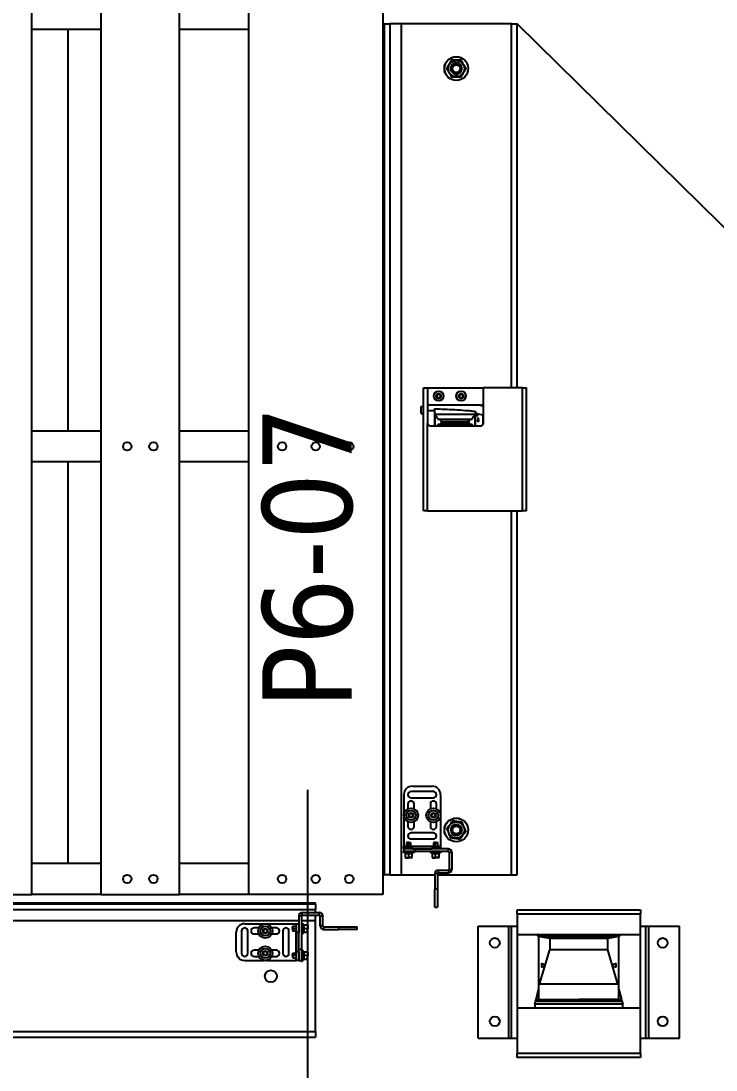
# Model space of a CAD drawing. Header units: inches. Extents: x 0 to 34.2, y 0 to 22.
# Drawn here: x 9.286 to 10.849, y 12.167 to 14.526 of the extents above; entities that cross this region are included whole.
import ezdxf
from ezdxf import colors
from ezdxf.entities.mleader import LeaderData, LeaderLine
from ezdxf.math import Vec2, Vec3

# ---------------------------------------------------------------- set-up
doc = ezdxf.new("R2010")
doc.units = ezdxf.units.IN
doc.header["$MEASUREMENT"] = 0
doc.layers.add('DCA_DIMENSIONS', color=7, linetype='Continuous')
doc.styles.add('DCA', font='tahoma.ttf')

msp = doc.modelspace()

# ---------------------------------------------------------------- linework, layer by layer
at = {"color": 7, "linetype": 'Continuous', "lineweight": 25}
for p, q in [((9.3107, 12.5617), (9.3107, 14.5764)), ((9.4663, 12.5617), (9.4663, 14.5764)), ((9.6426, 12.5617), (9.6426, 14.5764)), ((9.7977, 14.5764), (9.7977, 12.5617)), ((10.1, 14.5764), (10.1, 12.5617)), ((10.1031, 14.5198), (10.1, 14.5198)), ((10.1031, 14.5198), (10.1031, 12.6058)), ((10.1031, 14.5198), (10.1157, 14.5198)), ((10.1157, 14.5198), (10.1157, 12.6058)), ((10.1409, 14.5198), (10.1157, 14.5198)), ((10.1409, 14.5198), (10.1409, 12.6058)), ((10.3896, 14.5198), (10.1409, 14.5198)), ((10.3896, 14.5198), (10.4022, 14.5198)), ((10.3896, 13.7013), (10.3896, 14.5198)), ((10.4022, 13.7013), (10.4022, 14.5198)), ((9.4663, 14.5072), (9.3107, 14.5072)), ((9.3918, 13.6037), (9.3918, 14.5072)), ((9.7977, 14.5072), (9.6426, 14.5072)), ((10.2627, 14.4311), (10.2606, 14.4305)), ((10.2641, 14.4065), (10.2652, 14.4065)), ((10.2652, 14.4065), (10.2669, 14.4066)), ((10.1913, 13.4243), (10.1913, 13.7013)), ((10.1913, 13.7013), (10.2004, 13.7013)), ((10.2004, 13.7013), (10.2004, 13.622)), ((10.2004, 13.7013), (10.3264, 13.7013)), ((10.3264, 13.622), (10.3264, 13.7013)), ((10.4138, 13.7013), (10.3264, 13.7013)), ((10.4138, 13.4243), (10.4138, 13.7013)), ((10.4138, 13.7013), (10.423, 13.7013)), ((10.423, 13.4243), (10.423, 13.7013)), ((10.3187, 13.6613), (10.3187, 13.6619)), ((10.3187, 13.6619), (10.3217, 13.6619)), ((10.3217, 13.6619), (10.3217, 13.6608)), ((10.323, 13.6619), (10.3217, 13.6619)), ((10.323, 13.6606), (10.323, 13.6619)), ((10.1913, 13.6584), (10.1858, 13.6584)), ((10.1858, 13.6436), (10.1913, 13.6436)), ((10.2004, 13.6501), (10.2161, 13.6497)), ((10.2161, 13.6497), (10.2161, 13.6538)), ((10.2161, 13.6497), (10.2161, 13.6157)), ((10.2171, 13.6409), (10.2171, 13.6402)), ((10.3075, 13.6409), (10.2171, 13.6409)), ((10.2171, 13.6402), (10.2171, 13.6157)), ((10.3075, 13.6402), (10.3075, 13.6409)), ((10.3075, 13.6157), (10.3075, 13.6402)), ((10.3083, 13.6478), (10.3083, 13.6437)), ((10.3083, 13.6437), (10.3089, 13.6436)), ((10.3083, 13.6436), (10.3083, 13.6437)), ((10.3089, 13.6436), (10.3083, 13.6436)), ((10.3083, 13.6157), (10.3083, 13.6386)), ((10.3083, 13.6386), (10.3133, 13.6386)), ((10.3089, 13.6436), (10.3133, 13.6436)), ((10.3133, 13.6436), (10.3133, 13.6428)), ((10.3133, 13.6428), (10.3252, 13.64)), ((10.3133, 13.6386), (10.3133, 13.6428)), ((10.3252, 13.64), (10.3264, 13.6402)), ((10.3252, 13.64), (10.3252, 13.6183)), ((10.2004, 13.4243), (10.2004, 13.622)), ((10.2067, 13.6157), (10.3201, 13.6157)), ((10.2238, 13.6303), (10.2256, 13.6303)), ((10.2256, 13.6184), (10.2239, 13.6184)), ((10.2256, 13.6303), (10.299, 13.6303)), ((10.299, 13.6184), (10.2256, 13.6184)), ((10.2315, 13.6252), (10.2931, 13.6252)), ((10.2315, 13.6232), (10.2932, 13.6232)), ((10.299, 13.6303), (10.3008, 13.6303)), ((10.3007, 13.6184), (10.299, 13.6184)), ((10.3137, 13.6325), (10.3125, 13.627)), ((10.313, 13.6262), (10.3155, 13.6262)), ((10.3161, 13.627), (10.3149, 13.6325)), ((10.3161, 13.6268), (10.3161, 13.627)), ((9.4663, 13.6037), (9.3107, 13.6037)), ((9.7977, 13.6037), (9.6426, 13.6037)), ((9.4663, 13.5345), (9.3107, 13.5345)), ((9.3918, 12.631), (9.3918, 13.5345)), ((9.7977, 13.5345), (9.6426, 13.5345)), ((10.2004, 13.4243), (10.1913, 13.4243)), ((10.2004, 13.4243), (10.4138, 13.4243)), ((10.3896, 12.6058), (10.3896, 13.4243)), ((10.4022, 12.6058), (10.4022, 13.4243)), ((10.423, 13.4243), (10.4138, 13.4243)), ((10.2137, 12.7927), (10.1633, 12.7927)), ((10.1663, 12.805), (10.2107, 12.805)), ((10.1472, 12.7859), (10.1472, 12.6703)), ((10.1565, 12.7647), (10.1565, 12.7541)), ((10.1633, 12.7791), (10.2137, 12.7791)), ((10.1701, 12.7541), (10.1701, 12.7647)), ((10.2069, 12.7647), (10.2069, 12.7541)), ((10.2205, 12.7541), (10.2205, 12.7647)), ((10.2298, 12.7859), (10.2298, 12.6703)), ((10.1565, 12.7249), (10.1565, 12.7143)), ((10.1701, 12.7143), (10.1701, 12.7249)), ((10.2069, 12.7249), (10.2069, 12.7143)), ((10.2205, 12.7143), (10.2205, 12.7249)), ((10.2137, 12.7), (10.1633, 12.7)), ((10.254, 12.7008), (10.2549, 12.6994)), ((10.255, 12.6995), (10.2564, 12.6978)), ((10.2773, 12.7102), (10.2768, 12.7114)), ((10.1472, 12.6693), (10.1472, 12.6703)), ((10.1472, 12.6703), (10.1535, 12.6703)), ((10.1544, 12.6783), (10.1535, 12.6773)), ((10.1535, 12.6773), (10.1535, 12.6693)), ((10.1583, 12.6773), (10.1535, 12.6773)), ((10.1583, 12.6783), (10.1544, 12.6783)), ((10.1583, 12.6773), (10.1583, 12.6783)), ((10.1583, 12.6783), (10.1621, 12.6783)), ((10.1583, 12.6773), (10.1631, 12.6773)), ((10.1583, 12.6693), (10.1583, 12.6773)), ((10.1631, 12.6773), (10.1621, 12.6783)), ((10.1631, 12.6693), (10.1631, 12.6773)), ((10.1631, 12.6703), (10.2139, 12.6703)), ((10.1633, 12.6864), (10.2137, 12.6864)), ((10.2149, 12.6783), (10.2139, 12.6773)), ((10.2139, 12.6773), (10.2139, 12.6693)), ((10.2187, 12.6773), (10.2139, 12.6773)), ((10.2187, 12.6783), (10.2149, 12.6783)), ((10.2187, 12.6773), (10.2187, 12.6783)), ((10.2187, 12.6783), (10.2225, 12.6783)), ((10.2187, 12.6773), (10.2235, 12.6773)), ((10.2187, 12.6693), (10.2187, 12.6773)), ((10.2235, 12.6773), (10.2225, 12.6783)), ((10.2235, 12.6693), (10.2235, 12.6773)), ((10.2235, 12.6703), (10.2298, 12.6703)), ((10.2298, 12.6703), (10.2298, 12.6693)), ((10.1457, 12.658), (10.1457, 12.6555)), ((10.1472, 12.658), (10.1457, 12.658)), ((10.1583, 12.6555), (10.1457, 12.6555)), ((10.1472, 12.664), (10.1472, 12.6693)), ((10.1472, 12.6693), (10.1663, 12.6693)), ((10.1472, 12.664), (10.1472, 12.658)), ((10.1663, 12.664), (10.1472, 12.664)), ((10.1724, 12.658), (10.1472, 12.658)), ((10.1499, 12.6555), (10.1499, 12.6531)), ((10.1523, 12.6531), (10.1499, 12.6531)), ((10.1504, 12.6531), (10.1504, 12.6445)), ((10.1523, 12.6555), (10.1523, 12.6531)), ((10.1527, 12.6531), (10.1523, 12.6531)), ((10.1535, 12.6531), (10.1527, 12.6531)), ((10.1535, 12.6555), (10.1535, 12.6531)), ((10.1667, 12.6531), (10.1535, 12.6531)), ((10.1583, 12.658), (10.1583, 12.6555)), ((10.1709, 12.6555), (10.1583, 12.6555)), ((10.1583, 12.6445), (10.1583, 12.6531)), ((10.1662, 12.6445), (10.1662, 12.6531)), ((10.1663, 12.664), (10.1663, 12.6693)), ((10.1663, 12.6693), (10.2107, 12.6693)), ((10.1663, 12.664), (10.2107, 12.664)), ((10.1667, 12.6531), (10.1667, 12.6555)), ((10.1709, 12.6555), (10.1709, 12.658)), ((10.1724, 12.664), (10.1724, 12.658)), ((10.2474, 12.658), (10.1724, 12.658)), ((10.2061, 12.658), (10.2061, 12.6555)), ((10.2187, 12.6555), (10.2061, 12.6555)), ((10.2103, 12.6555), (10.2103, 12.6531)), ((10.2128, 12.6531), (10.2103, 12.6531)), ((10.2107, 12.6693), (10.2107, 12.664)), ((10.2107, 12.6693), (10.2298, 12.6693)), ((10.229, 12.664), (10.2107, 12.664)), ((10.2108, 12.6531), (10.2108, 12.6445)), ((10.2128, 12.6555), (10.2128, 12.6531)), ((10.2131, 12.6531), (10.2128, 12.6531)), ((10.2139, 12.6531), (10.2131, 12.6531)), ((10.2139, 12.6555), (10.2139, 12.6531)), ((10.2271, 12.6531), (10.2139, 12.6531)), ((10.2187, 12.658), (10.2187, 12.6555)), ((10.2313, 12.6555), (10.2187, 12.6555)), ((10.2187, 12.6445), (10.2187, 12.6531)), ((10.2266, 12.6445), (10.2266, 12.6531)), ((10.2271, 12.6531), (10.2271, 12.6555)), ((10.2474, 12.664), (10.229, 12.664)), ((10.2298, 12.6693), (10.2298, 12.664)), ((10.2313, 12.6555), (10.2313, 12.658)), ((10.2474, 12.658), (10.2474, 12.664)), ((10.249, 12.6564), (10.255, 12.6564)), ((10.249, 12.6564), (10.249, 12.6176)), ((10.255, 12.6564), (10.255, 12.6176)), ((9.4663, 12.631), (9.3107, 12.631)), ((9.7977, 12.631), (9.6426, 12.631)), ((10.1504, 12.6445), (10.1514, 12.6435)), ((10.1504, 12.6445), (10.1583, 12.6445)), ((10.1514, 12.6435), (10.1583, 12.6435)), ((10.1662, 12.6445), (10.1583, 12.6445)), ((10.1583, 12.6445), (10.1583, 12.6435)), ((10.1652, 12.6435), (10.1583, 12.6435)), ((10.1652, 12.6435), (10.1662, 12.6445)), ((10.2108, 12.6445), (10.2118, 12.6435)), ((10.2108, 12.6445), (10.2187, 12.6445)), ((10.2118, 12.6435), (10.2187, 12.6435)), ((10.2266, 12.6445), (10.2187, 12.6445)), ((10.2187, 12.6445), (10.2187, 12.6435)), ((10.2256, 12.6435), (10.2187, 12.6435)), ((10.2256, 12.6435), (10.2266, 12.6445)), ((10.1, 12.6058), (10.1031, 12.6058)), ((10.1157, 12.6058), (10.1031, 12.6058)), ((10.1157, 12.6058), (10.1409, 12.6058)), ((10.1409, 12.6058), (10.2172, 12.6058)), ((10.2232, 12.6086), (10.2172, 12.6086)), ((10.2172, 12.6086), (10.2172, 12.5743)), ((10.2232, 12.6086), (10.2232, 12.5743)), ((10.2232, 12.6058), (10.3896, 12.6058)), ((10.2248, 12.6101), (10.2248, 12.6161)), ((10.2248, 12.6161), (10.2474, 12.6161)), ((10.2248, 12.6101), (10.2474, 12.6101)), ((10.2474, 12.6161), (10.2474, 12.6101)), ((10.249, 12.6176), (10.255, 12.6176)), ((10.3896, 12.6058), (10.4022, 12.6058)), ((9.1344, 12.5617), (9.3107, 12.5617)), ((9.4663, 12.5617), (9.3107, 12.5617)), ((9.4663, 12.5617), (9.6426, 12.5617)), ((9.7977, 12.5617), (9.6426, 12.5617)), ((10.1, 12.5617), (9.7977, 12.5617)), ((10.2172, 12.5743), (10.2232, 12.5743)), ((10.2172, 12.533), (10.2172, 12.5743)), ((10.2232, 12.5743), (10.2232, 12.533)), ((8.0349, 12.5428), (9.9488, 12.5428)), ((9.9488, 12.5397), (8.0349, 12.5397)), ((9.9488, 12.5397), (9.9488, 12.5428)), ((9.9488, 12.5397), (9.9488, 12.5271)), ((10.2172, 12.533), (10.2232, 12.533)), ((9.9488, 12.5271), (8.0349, 12.5271)), ((9.9171, 12.5132), (9.9111, 12.5132)), ((9.9111, 12.5132), (9.9111, 12.4948)), ((9.9171, 12.5132), (9.9171, 12.4382)), ((9.9186, 12.5148), (9.9186, 12.5208)), ((9.9186, 12.5208), (9.9574, 12.5208)), ((9.9186, 12.5148), (9.9574, 12.5148)), ((9.9488, 12.5208), (9.9488, 12.5271)), ((9.9488, 12.5019), (9.9488, 12.5148)), ((9.9574, 12.5148), (9.9574, 12.5208)), ((9.9589, 12.4906), (9.9589, 12.5132)), ((9.9589, 12.5132), (9.965, 12.5132)), ((9.965, 12.4906), (9.965, 12.5132)), ((10.4022, 12.5179), (10.4022, 12.5271)), ((10.4022, 12.5271), (10.6792, 12.5271)), ((10.4022, 12.5179), (10.4022, 12.4717)), ((10.4022, 12.5179), (10.6792, 12.5179)), ((10.6792, 12.5271), (10.6792, 12.5179)), ((10.6792, 12.4717), (10.6792, 12.5179)), ((9.9111, 12.5019), (8.0349, 12.5019)), ((9.7892, 12.4956), (9.9048, 12.4956)), ((9.821, 12.4863), (9.8103, 12.4863)), ((9.8607, 12.4863), (9.8501, 12.4863)), ((9.8977, 12.4893), (9.8967, 12.4883)), ((9.8967, 12.4845), (9.8967, 12.4883)), ((9.8977, 12.4845), (9.8967, 12.4845)), ((9.8967, 12.4845), (9.8967, 12.4807)), ((9.9058, 12.4893), (9.8977, 12.4893)), ((9.8977, 12.4845), (9.8977, 12.4893)), ((9.8977, 12.4845), (9.8977, 12.4797)), ((9.9058, 12.4845), (9.8977, 12.4845)), ((9.9048, 12.4956), (9.9058, 12.4956)), ((9.9048, 12.4893), (9.9048, 12.4956)), ((9.9058, 12.4956), (9.9111, 12.4956)), ((9.9058, 12.4765), (9.9058, 12.4956)), ((9.9111, 12.4948), (9.9111, 12.4765)), ((9.9488, 12.5019), (9.9171, 12.5019)), ((9.9196, 12.4971), (9.9171, 12.4971)), ((9.9171, 12.4845), (9.9196, 12.4845)), ((9.9196, 12.4971), (9.9196, 12.4845)), ((9.9219, 12.4929), (9.9196, 12.4929)), ((9.9196, 12.4845), (9.9196, 12.4719)), ((9.9219, 12.4929), (9.9219, 12.4797)), ((9.9305, 12.4924), (9.9219, 12.4924)), ((9.9305, 12.4845), (9.9219, 12.4845)), ((9.9315, 12.4914), (9.9305, 12.4924)), ((9.9305, 12.4924), (9.9305, 12.4845)), ((9.9305, 12.4766), (9.9305, 12.4845)), ((9.9305, 12.4845), (9.9315, 12.4845)), ((9.9315, 12.4914), (9.9315, 12.4845)), ((9.9315, 12.4776), (9.9315, 12.4845)), ((9.9488, 12.2532), (9.9488, 12.5019)), ((9.965, 12.4906), (9.9589, 12.4906)), ((9.9665, 12.489), (9.9665, 12.483)), ((9.9665, 12.489), (10.0007, 12.489)), ((9.9665, 12.483), (10.0007, 12.483)), ((10.0007, 12.483), (10.0007, 12.489)), ((10.0007, 12.489), (10.042, 12.489)), ((10.042, 12.483), (10.0007, 12.483)), ((10.042, 12.483), (10.042, 12.489)), ((10.314, 12.2385), (10.314, 12.4903)), ((10.314, 12.4903), (10.3833, 12.4903)), ((10.3833, 12.2385), (10.3833, 12.4903)), ((10.3833, 12.4903), (10.3896, 12.4903)), ((10.3896, 12.2385), (10.3896, 12.4903)), ((10.3896, 12.4903), (10.4022, 12.4903)), ((10.6792, 12.4903), (10.6918, 12.4903)), ((10.6918, 12.2385), (10.6918, 12.4903)), ((10.6918, 12.4903), (10.6981, 12.4903)), ((10.6981, 12.2385), (10.6981, 12.4903)), ((10.6981, 12.4903), (10.7673, 12.4903)), ((10.7673, 12.2385), (10.7673, 12.4903)), ((9.77, 12.4321), (9.77, 12.4765)), ((9.7824, 12.4795), (9.7824, 12.4291)), ((9.796, 12.4291), (9.796, 12.4795)), ((9.8103, 12.4727), (9.8209, 12.4727)), ((9.8502, 12.4727), (9.8607, 12.4727)), ((9.8751, 12.4795), (9.8751, 12.4291)), ((9.8887, 12.4291), (9.8887, 12.4795)), ((9.8967, 12.4807), (9.8977, 12.4797)), ((9.8977, 12.4797), (9.9058, 12.4797)), ((9.9048, 12.4289), (9.9048, 12.4797)), ((9.9058, 12.4765), (9.9111, 12.4765)), ((9.9058, 12.4321), (9.9058, 12.4765)), ((9.9111, 12.4321), (9.9111, 12.4765)), ((9.9171, 12.4719), (9.9196, 12.4719)), ((9.9196, 12.4797), (9.9219, 12.4797)), ((9.9196, 12.4786), (9.9219, 12.4786)), ((9.9196, 12.4761), (9.9219, 12.4761)), ((9.9219, 12.4797), (9.9219, 12.4789)), ((9.9219, 12.4789), (9.9219, 12.4786)), ((9.9219, 12.4786), (9.9219, 12.4761)), ((9.9219, 12.4766), (9.9305, 12.4766)), ((9.9305, 12.4766), (9.9315, 12.4776)), ((10.4022, 12.4717), (10.6792, 12.4717)), ((10.4022, 12.4717), (10.4022, 12.3055)), ((10.4502, 12.4669), (10.4496, 12.4677)), ((10.4752, 12.4628), (10.4502, 12.4669)), ((10.4504, 12.4665), (10.4524, 12.4665)), ((10.4504, 12.4665), (10.4504, 12.3599)), ((10.4752, 12.4628), (10.4752, 12.4372)), ((10.6311, 12.4669), (10.6061, 12.4628)), ((10.6061, 12.4372), (10.6061, 12.4628)), ((10.629, 12.4665), (10.6309, 12.4665)), ((10.6309, 12.3599), (10.6309, 12.4665)), ((10.6317, 12.4677), (10.6311, 12.4669)), ((10.6339, 12.4717), (10.6317, 12.4677)), ((10.6792, 12.3055), (10.6792, 12.4717)), ((9.821, 12.4359), (9.8103, 12.4359)), ((9.8607, 12.4359), (9.8501, 12.4359)), ((9.9111, 12.4382), (9.9171, 12.4382)), ((9.9171, 12.4382), (9.9171, 12.413)), ((9.9196, 12.4367), (9.9171, 12.4367)), ((9.9196, 12.4367), (9.9196, 12.4241)), ((10.4524, 12.3599), (10.4752, 12.4372)), ((10.6289, 12.3599), (10.6061, 12.4372)), ((9.7892, 12.413), (9.8337, 12.413)), ((9.8103, 12.4223), (9.8209, 12.4223)), ((9.8373, 12.413), (9.9048, 12.413)), ((9.8502, 12.4223), (9.8607, 12.4223)), ((9.8977, 12.4289), (9.8967, 12.4279)), ((9.8967, 12.4241), (9.8967, 12.4279)), ((9.8977, 12.4241), (9.8967, 12.4241)), ((9.8967, 12.4241), (9.8967, 12.4202)), ((9.8967, 12.4202), (9.8977, 12.4193)), ((9.9058, 12.4289), (9.8977, 12.4289)), ((9.8977, 12.4241), (9.8977, 12.4289)), ((9.8977, 12.4241), (9.8977, 12.4193)), ((9.9058, 12.4241), (9.8977, 12.4241)), ((9.8977, 12.4193), (9.9058, 12.4193)), ((9.9048, 12.413), (9.9048, 12.4193)), ((9.9058, 12.413), (9.9048, 12.413)), ((9.9111, 12.4321), (9.9058, 12.4321)), ((9.9058, 12.413), (9.9058, 12.4321)), ((9.9111, 12.413), (9.9058, 12.413)), ((9.9111, 12.4321), (9.9111, 12.413)), ((9.9111, 12.413), (9.9171, 12.413)), ((9.9171, 12.4241), (9.9196, 12.4241)), ((9.9171, 12.413), (9.9171, 12.4115)), ((9.9171, 12.4115), (9.9196, 12.4115)), ((9.9219, 12.4325), (9.9196, 12.4325)), ((9.9196, 12.4241), (9.9196, 12.4115)), ((9.9196, 12.4193), (9.9219, 12.4193)), ((9.9196, 12.4181), (9.9219, 12.4181)), ((9.9196, 12.4157), (9.9219, 12.4157)), ((9.9219, 12.4325), (9.9219, 12.4193)), ((9.9305, 12.432), (9.9219, 12.432)), ((9.9305, 12.4241), (9.9219, 12.4241)), ((9.9219, 12.4193), (9.9219, 12.4185)), ((9.9219, 12.4185), (9.9219, 12.4181)), ((9.9219, 12.4181), (9.9219, 12.4157)), ((9.9219, 12.4162), (9.9305, 12.4162)), ((9.9315, 12.431), (9.9305, 12.432)), ((9.9305, 12.432), (9.9305, 12.4241)), ((9.9305, 12.4241), (9.9315, 12.4241)), ((9.9305, 12.4162), (9.9305, 12.4241)), ((9.9305, 12.4162), (9.9315, 12.4172)), ((9.9315, 12.431), (9.9315, 12.4241)), ((9.9315, 12.4172), (9.9315, 12.4241)), ((10.4567, 12.4048), (10.4567, 12.3994)), ((10.4629, 12.4043), (10.4579, 12.4057)), ((10.4579, 12.3985), (10.4629, 12.3999)), ((10.4636, 12.4009), (10.4636, 12.4033)), ((10.6177, 12.4009), (10.6177, 12.4033)), ((10.6234, 12.4057), (10.6184, 12.4043)), ((10.6184, 12.3999), (10.6234, 12.3985)), ((10.6247, 12.3994), (10.6247, 12.4048)), ((10.4449, 12.3252), (10.4504, 12.3477)), ((10.4504, 12.3599), (10.4504, 12.3252)), ((10.6309, 12.3252), (10.6309, 12.3599)), ((10.6309, 12.3477), (10.6364, 12.3252)), ((10.4415, 12.3152), (10.4435, 12.3212)), ((10.4435, 12.3212), (10.4449, 12.3252)), ((10.4435, 12.3212), (10.6378, 12.3212)), ((10.6364, 12.3252), (10.6378, 12.3212)), ((10.6378, 12.3212), (10.6398, 12.3152)), ((10.4022, 12.3055), (10.4022, 12.2038)), ((10.6792, 12.3055), (10.4022, 12.3055)), ((10.4415, 12.3152), (10.4415, 12.3055)), ((10.4415, 12.3152), (10.6398, 12.3152)), ((10.6398, 12.3055), (10.6398, 12.3152)), ((10.6792, 12.2038), (10.6792, 12.3055)), ((8.0349, 12.2532), (9.9488, 12.2532)), ((9.9488, 12.2532), (9.9488, 12.2406)), ((8.0349, 12.2406), (9.9488, 12.2406)), ((10.314, 12.2385), (10.3833, 12.2385)), ((10.3833, 12.2385), (10.3896, 12.2385)), ((10.3896, 12.2385), (10.4022, 12.2385)), ((10.6792, 12.2385), (10.6918, 12.2385)), ((10.6918, 12.2385), (10.6981, 12.2385)), ((10.6981, 12.2385), (10.7673, 12.2385)), ((10.6792, 12.2038), (10.4022, 12.2038)), ((10.4022, 12.1947), (10.4022, 12.2038)), ((10.6792, 12.2038), (10.6792, 12.1947)), ((10.6792, 12.1947), (10.4022, 12.1947))]:
    msp.add_line(p, q, dxfattribs=at)
at = {"color": 7, "linetype": 'Continuous', "lineweight": 25, "flags": 128}
for points in [[(10.253, 14.4206), (10.2528, 14.4169), (10.2548, 14.412), (10.2585, 14.4084), (10.2634, 14.4066), (10.2686, 14.4069), (10.2732, 14.4093), (10.2765, 14.4134), (10.2778, 14.4184), (10.277, 14.4236), (10.2741, 14.4279), (10.271, 14.4302), (10.2695, 14.4309), (10.2643, 14.4316), (10.2627, 14.4314), (10.2627, 14.4314)], [(10.2644, 14.4316), (10.2622, 14.4312), (10.2618, 14.4311)], [(10.264, 14.4065), (10.2652, 14.4064), (10.2671, 14.4066)], [(10.2686, 12.6946), (10.272, 12.6959), (10.2758, 12.6996), (10.2777, 12.7045), (10.2774, 12.7097), (10.2751, 12.7144), (10.2711, 12.7177), (10.2661, 12.7191), (10.2609, 12.7184), (10.2565, 12.7156), (10.2536, 12.7113), (10.2527, 12.7075), (10.2527, 12.7058), (10.254, 12.7008), (10.2549, 12.6994), (10.2549, 12.6994)], [(10.2768, 12.7114), (10.2753, 12.7141), (10.2746, 12.715)]]:
    msp.add_lwpolyline(points, dxfattribs=at)
at = {"color": 7, "linetype": 'Continuous', "lineweight": 25}
for centre, radius in [((10.2652, 14.419), 0.0268), ((10.2652, 14.419), 0.0266), ((10.2652, 14.419), 0.0181), ((10.2652, 14.419), 0.00872), ((10.2256, 13.6824), 0.011), ((10.2256, 13.6824), 0.011), ((10.2256, 13.6824), 0.00551), ((10.276, 13.6824), 0.011), ((10.276, 13.6824), 0.011), ((10.276, 13.6824), 0.00551), ((9.5251, 13.5691), 0.00942), ((9.5251, 13.5691), 0.00942), ((9.5839, 13.5691), 0.00942), ((9.5839, 13.5691), 0.00942), ((9.8733, 13.5691), 0.00942), ((9.8733, 13.5691), 0.00942), ((9.9488, 13.5691), 0.00942), ((9.9488, 13.5691), 0.00942), ((10.0244, 13.5691), 0.00942), ((10.0244, 13.5691), 0.00942), ((10.1633, 12.7395), 0.0161), ((10.1633, 12.7395), 0.011), ((10.1633, 12.7395), 0.011), ((10.1633, 12.7395), 0.00551), ((10.2137, 12.7395), 0.0161), ((10.2137, 12.7395), 0.011), ((10.2137, 12.7395), 0.011), ((10.2137, 12.7395), 0.00551), ((10.2652, 12.7065), 0.0268), ((10.2652, 12.7065), 0.0266), ((10.2652, 12.7065), 0.0181), ((10.2652, 12.7065), 0.00872), ((9.5251, 12.5964), 0.00942), ((9.5251, 12.5964), 0.00942), ((9.5839, 12.5964), 0.00942), ((9.5839, 12.5964), 0.00942), ((9.8733, 12.5964), 0.00942), ((9.8733, 12.5964), 0.00942), ((9.9488, 12.5964), 0.00942), ((9.9488, 12.5964), 0.00942), ((10.0244, 12.5964), 0.00942), ((10.0244, 12.5964), 0.00942), ((9.8355, 12.4794), 0.0161), ((9.8355, 12.4794), 0.011), ((9.8355, 12.4794), 0.011), ((9.8355, 12.4794), 0.00551), ((10.3518, 12.4526), 0.011), ((10.7295, 12.4526), 0.011), ((9.8355, 12.429), 0.0161), ((9.8355, 12.429), 0.011), ((9.8355, 12.429), 0.011), ((9.8355, 12.429), 0.00551), ((9.8481, 12.3776), 0.0134), ((10.3518, 12.2763), 0.011), ((10.7295, 12.2763), 0.011)]:
    msp.add_circle(centre, radius, dxfattribs=at)
for centre, radius, start, end in [((10.2652, 14.419), 0.0126, 101.7497, 146.9366), ((10.2256, 13.6824), 0.00454, 120, 180), ((10.2256, 13.6824), 0.00454, 60, 120), ((10.2256, 13.6824), 0.00454, 0, 60), ((10.276, 13.6824), 0.00454, 120, 180), ((10.276, 13.6824), 0.00454, 60, 120), ((10.276, 13.6824), 0.00454, 0, 60), ((10.2256, 13.6824), 0.00454, 180, 240), ((10.2256, 13.6824), 0.00454, 240, 300), ((10.2256, 13.6824), 0.00454, 300, 0), ((10.276, 13.6824), 0.00454, 180, 240), ((10.276, 13.6824), 0.00454, 240, 300), ((10.276, 13.6824), 0.00454, 300, 0), ((10.2067, 13.622), 0.0063, 180, 270), ((10.2256, 13.6244), 0.00595, 349.0343, 8.3215), ((10.299, 13.6244), 0.00595, 171.6785, 190.9657), ((10.3201, 13.622), 0.0063, 270, 0), ((10.1663, 12.7859), 0.0191, 90, 180), ((10.1633, 12.7859), 0.0068, 90, 270), ((10.2107, 12.7859), 0.0191, 0, 90), ((10.2137, 12.7859), 0.0068, 270, 90), ((10.1633, 12.7647), 0.0068, 0, 180), ((10.2137, 12.7647), 0.0068, 0, 180), ((10.1633, 12.7395), 0.00454, 113.7082, 173.7082), ((10.1633, 12.7395), 0.00454, 53.7082, 113.7082), ((10.1633, 12.7395), 0.00454, 353.7082, 53.7082), ((10.2137, 12.7395), 0.00454, 113.7082, 173.7082), ((10.2137, 12.7395), 0.00454, 53.7082, 113.7082), ((10.2137, 12.7395), 0.00454, 353.7082, 53.7082), ((10.1633, 12.7395), 0.00454, 173.7082, 233.7082), ((10.1633, 12.7395), 0.00454, 233.7082, 293.7082), ((10.1633, 12.7395), 0.00454, 293.7082, 353.7082), ((10.2137, 12.7395), 0.00454, 173.7082, 233.7082), ((10.2137, 12.7395), 0.00454, 233.7082, 293.7082), ((10.2137, 12.7395), 0.00454, 293.7082, 353.7082), ((10.1633, 12.7143), 0.0068, 180, 0), ((10.1633, 12.6932), 0.0068, 90, 270), ((10.2137, 12.7143), 0.0068, 180, 0), ((10.2137, 12.6932), 0.0068, 270, 90), ((10.2652, 12.7065), 0.0126, 214.6149, 259.8017), ((10.2474, 12.6564), 0.00753, 0, 90), ((10.2474, 12.6564), 0.00151, 0, 90), ((10.2248, 12.6086), 0.00753, 90, 180), ((10.2248, 12.6086), 0.00151, 90, 180), ((10.2474, 12.6176), 0.00753, 270, 0), ((10.2474, 12.6176), 0.00151, 270, 0), ((9.9186, 12.5132), 0.00753, 90, 180), ((9.9186, 12.5132), 0.00151, 90, 180), ((9.9574, 12.5132), 0.00753, 0, 90), ((9.9574, 12.5132), 0.00151, 0, 90), ((9.7892, 12.4765), 0.0191, 90, 180), ((9.7892, 12.4795), 0.0068, 0, 180), ((9.8103, 12.4795), 0.0068, 90, 270), ((9.8355, 12.4794), 0.00454, 121.6969, 181.6969), ((9.8355, 12.4794), 0.00454, 61.6969, 121.6969), ((9.8355, 12.4794), 0.00454, 1.6969, 61.6969), ((9.8607, 12.4795), 0.0068, 270, 90), ((9.8819, 12.4795), 0.0068, 0, 180), ((9.9665, 12.4906), 0.00753, 180, 270), ((9.9665, 12.4906), 0.00151, 180, 270), ((9.8355, 12.4794), 0.00454, 181.6969, 241.6969), ((9.8355, 12.4794), 0.00454, 241.6969, 301.6969), ((9.8355, 12.4794), 0.00454, 301.6969, 1.6969), ((9.8103, 12.4291), 0.0068, 90, 270), ((9.8607, 12.4291), 0.0068, 270, 90), ((9.7892, 12.4321), 0.0191, 180, 270), ((9.7892, 12.4291), 0.0068, 180, 0), ((9.8355, 12.429), 0.00454, 144.3458, 204.3458), ((9.8355, 12.429), 0.00454, 204.3458, 264.3458), ((9.8355, 12.429), 0.00454, 84.3458, 144.3458), ((9.8355, 12.429), 0.00454, 264.3458, 324.3458), ((9.8355, 12.429), 0.00454, 24.3458, 84.3458), ((9.8355, 12.429), 0.00454, 324.3458, 24.3458), ((9.8819, 12.4291), 0.0068, 180, 0)]:
    msp.add_arc(centre, radius, start, end, dxfattribs=at)
for points, knots in [([(10.2438, 14.4184), (10.2437, 14.4185), (10.2436, 14.4187), (10.2436, 14.4191), (10.2437, 14.4194), (10.2438, 14.4196), (10.2438, 14.4197)], [0, 0, 0, 0, 0.289431, 0.579764, 0.8605, 1, 1, 1, 1]), ([(10.254, 14.4373), (10.253, 14.4357), (10.2511, 14.4324), (10.2477, 14.4264), (10.2452, 14.4222), (10.2438, 14.4197)], [0, 0, 0, 0, 0.279585, 0.565472, 1, 1, 1, 1]), ([(10.2438, 14.4184), (10.2447, 14.4168), (10.2466, 14.4135), (10.2501, 14.4075), (10.2525, 14.4033), (10.254, 14.4008)], [0, 0, 0, 0, 0.279585, 0.565472, 1, 1, 1, 1]), ([(10.2737, 14.4135), (10.273, 14.4126), (10.2716, 14.4108), (10.2686, 14.4092), (10.2652, 14.4085), (10.2617, 14.409), (10.2585, 14.4107), (10.2561, 14.4133), (10.2546, 14.4166), (10.2543, 14.4202), (10.2552, 14.4238), (10.2573, 14.4269), (10.2602, 14.4291), (10.2638, 14.4303), (10.2676, 14.4302), (10.2712, 14.4289), (10.2742, 14.4265), (10.2762, 14.4231), (10.277, 14.4193), (10.2766, 14.4154), (10.2748, 14.4118), (10.2719, 14.409), (10.2683, 14.4072), (10.2642, 14.4068), (10.2602, 14.4077), (10.2567, 14.4099), (10.2541, 14.4132), (10.2527, 14.4171), (10.2527, 14.4214), (10.2537, 14.4243), (10.2546, 14.4257), (10.2547, 14.4259)], [0, 0, 0, 0, 0.031143, 0.063202, 0.095334, 0.127982, 0.160679, 0.193882, 0.227172, 0.260902, 0.294785, 0.329043, 0.363521, 0.398305, 0.433378, 0.468688, 0.504357, 0.540193, 0.576459, 0.612819, 0.649682, 0.686597, 0.724027, 0.761535, 0.799493, 0.837596, 0.876082, 0.914779, 0.953792, 0.993086, 1, 1, 1, 1]), ([(10.2627, 14.4314), (10.2615, 14.431), (10.2591, 14.4301), (10.256, 14.4274), (10.2539, 14.4238), (10.2531, 14.4197), (10.2538, 14.4156), (10.2557, 14.4121), (10.2587, 14.4095), (10.2624, 14.408), (10.2662, 14.4079), (10.2699, 14.409), (10.2728, 14.4113), (10.2748, 14.4144), (10.2756, 14.4178), (10.2753, 14.4201), (10.2751, 14.4211)], [0, 0, 0, 0, 0.066575, 0.145481, 0.223595, 0.30028, 0.376312, 0.450532, 0.52446, 0.596238, 0.667704, 0.737399, 0.806397, 0.874012, 0.940538, 1, 1, 1, 1]), ([(10.254, 14.4373), (10.254, 14.4374), (10.2542, 14.4376), (10.2545, 14.4378), (10.2548, 14.4379), (10.255, 14.4379), (10.2551, 14.4379)], [0, 0, 0, 0, 0.289431, 0.579764, 0.8605, 1, 1, 1, 1]), ([(10.2754, 14.4379), (10.2731, 14.4379), (10.269, 14.4379), (10.2628, 14.4379), (10.2584, 14.4379), (10.2558, 14.4379), (10.2551, 14.4379)], [0, 0, 0, 0, 0.346122, 0.612602, 0.886254, 1, 1, 1, 1]), ([(10.2751, 14.4211), (10.2751, 14.4208), (10.2754, 14.4194), (10.2753, 14.4167), (10.2742, 14.4146), (10.2737, 14.4135)], [0, 0, 0, 0, 0.123047, 0.552313, 1, 1, 1, 1]), ([(10.2754, 14.4379), (10.2755, 14.4379), (10.2758, 14.4379), (10.2761, 14.4377), (10.2764, 14.4375), (10.2765, 14.4373), (10.2765, 14.4373)], [0, 0, 0, 0, 0.289475, 0.579806, 0.860541, 1, 1, 1, 1]), ([(10.2867, 14.4197), (10.2857, 14.4213), (10.2839, 14.4245), (10.2804, 14.4305), (10.278, 14.4347), (10.2765, 14.4373)], [0, 0, 0, 0, 0.279585, 0.565472, 1, 1, 1, 1]), ([(10.2765, 14.4008), (10.2774, 14.4024), (10.2793, 14.4057), (10.2828, 14.4117), (10.2852, 14.4159), (10.2867, 14.4184)], [0, 0, 0, 0, 0.279585, 0.565472, 1, 1, 1, 1]), ([(10.2867, 14.4197), (10.2867, 14.4195), (10.2868, 14.4193), (10.2869, 14.4189), (10.2868, 14.4186), (10.2867, 14.4185), (10.2867, 14.4184)], [0, 0, 0, 0, 0.289431, 0.579764, 0.8605, 1, 1, 1, 1]), ([(10.2551, 14.4001), (10.2549, 14.4001), (10.2547, 14.4002), (10.2543, 14.4003), (10.2541, 14.4006), (10.254, 14.4007), (10.254, 14.4008)], [0, 0, 0, 0, 0.289475, 0.579806, 0.860541, 1, 1, 1, 1]), ([(10.2551, 14.4001), (10.2558, 14.4001), (10.2583, 14.4001), (10.2628, 14.4001), (10.2689, 14.4001), (10.2731, 14.4001), (10.2754, 14.4001)], [0, 0, 0, 0, 0.113746, 0.380533, 0.653876, 1, 1, 1, 1]), ([(10.2765, 14.4008), (10.2764, 14.4007), (10.2763, 14.4005), (10.276, 14.4002), (10.2756, 14.4001), (10.2755, 14.4001), (10.2754, 14.4001)], [0, 0, 0, 0, 0.289431, 0.579764, 0.8605, 1, 1, 1, 1]), ([(10.2233, 13.6863), (10.2229, 13.6856), (10.2222, 13.6843), (10.2214, 13.683), (10.2211, 13.6824)], [0, 0, 0, 0, 0.53467, 1, 1, 1, 1]), ([(10.2279, 13.6863), (10.2271, 13.6863), (10.2256, 13.6863), (10.2241, 13.6863), (10.2233, 13.6863)], [0, 0, 0, 0, 0.53467, 1, 1, 1, 1]), ([(10.2302, 13.6824), (10.2301, 13.6826), (10.2296, 13.6834), (10.2288, 13.6848), (10.2282, 13.6859), (10.2279, 13.6863)], [0, 0, 0, 0, 0.152231, 0.652376, 1, 1, 1, 1]), ([(10.2737, 13.6863), (10.2733, 13.6856), (10.2726, 13.6843), (10.2718, 13.683), (10.2714, 13.6824)], [0, 0, 0, 0, 0.53467, 1, 1, 1, 1]), ([(10.2783, 13.6863), (10.2777, 13.6863), (10.2765, 13.6863), (10.2749, 13.6863), (10.2739, 13.6863), (10.2737, 13.6863)], [0, 0, 0, 0, 0.347624, 0.847769, 1, 1, 1, 1]), ([(10.2805, 13.6824), (10.2801, 13.6831), (10.2794, 13.6844), (10.2786, 13.6857), (10.2783, 13.6863)], [0, 0, 0, 0, 0.53467, 1, 1, 1, 1]), ([(10.3143, 13.6619), (10.3109, 13.6619), (10.3042, 13.6619), (10.2915, 13.6619), (10.2771, 13.6619), (10.2612, 13.6619), (10.2357, 13.6619), (10.2154, 13.6619), (10.2004, 13.6619)], [0, 0, 0, 0, 0.100505, 0.204189, 0.3403, 0.476998, 0.613752, 1, 1, 1, 1]), ([(10.2211, 13.6824), (10.2213, 13.682), (10.222, 13.6809), (10.2228, 13.6795), (10.2232, 13.6787), (10.2233, 13.6785)], [0, 0, 0, 0, 0.347624, 0.847769, 1, 1, 1, 1]), ([(10.2233, 13.6785), (10.2242, 13.6785), (10.2257, 13.6785), (10.2272, 13.6785), (10.2279, 13.6785)], [0, 0, 0, 0, 0.53467, 1, 1, 1, 1]), ([(10.2279, 13.6785), (10.2283, 13.6792), (10.2291, 13.6805), (10.2298, 13.6818), (10.2302, 13.6824)], [0, 0, 0, 0, 0.53467, 1, 1, 1, 1]), ([(10.2714, 13.6824), (10.2719, 13.6817), (10.2726, 13.6804), (10.2734, 13.6791), (10.2737, 13.6785)], [0, 0, 0, 0, 0.53467, 1, 1, 1, 1]), ([(10.2737, 13.6785), (10.2739, 13.6785), (10.2749, 13.6785), (10.2765, 13.6785), (10.2777, 13.6785), (10.2783, 13.6785)], [0, 0, 0, 0, 0.152231, 0.652376, 1, 1, 1, 1]), ([(10.2783, 13.6785), (10.2787, 13.6792), (10.2794, 13.6805), (10.2802, 13.6818), (10.2805, 13.6824)], [0, 0, 0, 0, 0.53467, 1, 1, 1, 1]), ([(10.3264, 13.6598), (10.3251, 13.6601), (10.3212, 13.6611), (10.3171, 13.6616), (10.3143, 13.6619)], [0, 0, 0, 0, 0.3054602, 1, 1, 1, 1]), ([(10.3187, 13.6619), (10.3178, 13.6619), (10.3168, 13.6619), (10.3151, 13.6619), (10.315, 13.6619)], [0, 0, 0, 0, 0.955657, 1, 1, 1, 1]), ([(10.2161, 13.6538), (10.2315, 13.6533), (10.2546, 13.6525), (10.2815, 13.6506), (10.2969, 13.6495), (10.3045, 13.6484), (10.3083, 13.6478)], [0, 0, 0, 0, 0.499488, 0.749559, 0.874836, 1, 1, 1, 1]), ([(10.2171, 13.6402), (10.2181, 13.6391), (10.2202, 13.637), (10.2224, 13.6336), (10.2234, 13.6313), (10.2238, 13.6303)], [0, 0, 0, 0, 0.370468, 0.750651, 1, 1, 1, 1]), ([(10.3008, 13.6303), (10.3015, 13.6317), (10.3027, 13.6345), (10.3051, 13.6377), (10.3069, 13.6395), (10.3075, 13.6402)], [0, 0, 0, 0, 0.3693727, 0.7505103, 1, 1, 1, 1]), ([(10.2239, 13.6184), (10.2234, 13.6175), (10.2229, 13.6165), (10.2222, 13.6157), (10.2221, 13.6157)], [0, 0, 0, 0, 0.9401415, 1, 1, 1, 1]), ([(10.2256, 13.6303), (10.2263, 13.6303), (10.2276, 13.6301), (10.2294, 13.6291), (10.2307, 13.6277), (10.2314, 13.6262), (10.2315, 13.6254), (10.2315, 13.6252)], [0, 0, 0, 0, 0.233012, 0.465903, 0.701948, 0.940261, 1, 1, 1, 1]), ([(10.2315, 13.6232), (10.2313, 13.6226), (10.2309, 13.6213), (10.2296, 13.6198), (10.2278, 13.6187), (10.2264, 13.6185), (10.2256, 13.6184)], [0, 0, 0, 0, 0.243347, 0.48657, 0.732454, 1, 1, 1, 1]), ([(10.2931, 13.6252), (10.2933, 13.6259), (10.2936, 13.6272), (10.2949, 13.6288), (10.2966, 13.6299), (10.298, 13.6303), (10.2989, 13.6303), (10.299, 13.6303)], [0, 0, 0, 0, 0.23508, 0.470032, 0.70783, 0.945156, 1, 1, 1, 1]), ([(10.299, 13.6184), (10.2984, 13.6185), (10.297, 13.6186), (10.2953, 13.6196), (10.2938, 13.6212), (10.2934, 13.6225), (10.2932, 13.6232)], [0, 0, 0, 0, 0.241333, 0.482549, 0.726766, 1, 1, 1, 1]), ([(10.3025, 13.6157), (10.3025, 13.6157), (10.3018, 13.6165), (10.3012, 13.6175), (10.3007, 13.6184)], [0, 0, 0, 0, 0.019843, 1, 1, 1, 1]), ([(10.1615, 12.7437), (10.161, 12.743), (10.1601, 12.7418), (10.1592, 12.7406), (10.1588, 12.74)], [0, 0, 0, 0, 0.53467, 1, 1, 1, 1]), ([(10.166, 12.7432), (10.1655, 12.7432), (10.1642, 12.7434), (10.1627, 12.7436), (10.1617, 12.7437), (10.1615, 12.7437)], [0, 0, 0, 0, 0.347624, 0.847769, 1, 1, 1, 1]), ([(10.1678, 12.739), (10.1675, 12.7398), (10.1669, 12.7412), (10.1663, 12.7425), (10.166, 12.7432)], [0, 0, 0, 0, 0.53467, 1, 1, 1, 1]), ([(10.2119, 12.7437), (10.2114, 12.743), (10.2105, 12.7418), (10.2096, 12.7406), (10.2092, 12.74)], [0, 0, 0, 0, 0.53467, 1, 1, 1, 1]), ([(10.2164, 12.7432), (10.2159, 12.7432), (10.2146, 12.7434), (10.213, 12.7436), (10.2121, 12.7437), (10.2119, 12.7437)], [0, 0, 0, 0, 0.347624, 0.847769, 1, 1, 1, 1]), ([(10.2182, 12.739), (10.2179, 12.7398), (10.2173, 12.7412), (10.2167, 12.7425), (10.2164, 12.7432)], [0, 0, 0, 0, 0.53467, 1, 1, 1, 1]), ([(10.1588, 12.74), (10.1591, 12.7393), (10.1597, 12.7379), (10.1603, 12.7365), (10.1606, 12.7359)], [0, 0, 0, 0, 0.53467, 1, 1, 1, 1]), ([(10.1606, 12.7359), (10.1608, 12.7358), (10.1618, 12.7357), (10.1634, 12.7356), (10.1646, 12.7354), (10.1651, 12.7354)], [0, 0, 0, 0, 0.1522308, 0.6523757, 1, 1, 1, 1]), ([(10.1651, 12.7354), (10.1656, 12.736), (10.1665, 12.7372), (10.1674, 12.7385), (10.1678, 12.739)], [0, 0, 0, 0, 0.53467, 1, 1, 1, 1]), ([(10.2092, 12.74), (10.2095, 12.7393), (10.2101, 12.7379), (10.2107, 12.7365), (10.211, 12.7359)], [0, 0, 0, 0, 0.53467, 1, 1, 1, 1]), ([(10.211, 12.7359), (10.2112, 12.7358), (10.2122, 12.7357), (10.2137, 12.7356), (10.215, 12.7354), (10.2155, 12.7354)], [0, 0, 0, 0, 0.152231, 0.652376, 1, 1, 1, 1]), ([(10.2155, 12.7354), (10.216, 12.736), (10.2169, 12.7372), (10.2178, 12.7385), (10.2182, 12.739)], [0, 0, 0, 0, 0.53467, 1, 1, 1, 1]), ([(10.2563, 12.7261), (10.2552, 12.7246), (10.2529, 12.7215), (10.2487, 12.716), (10.2458, 12.7122), (10.244, 12.7098)], [0, 0, 0, 0, 0.2795846, 0.5654715, 1, 1, 1, 1]), ([(10.267, 12.7165), (10.2681, 12.7162), (10.2703, 12.7156), (10.273, 12.7135), (10.275, 12.7106), (10.2758, 12.7072), (10.2755, 12.7036), (10.2741, 12.7004), (10.2716, 12.6977), (10.2684, 12.696), (10.2648, 12.6955), (10.2611, 12.6961), (10.2579, 12.698), (10.2554, 12.7008), (10.254, 12.7044), (10.2538, 12.7082), (10.2549, 12.7119), (10.2572, 12.7151), (10.2604, 12.7173), (10.2642, 12.7184), (10.2682, 12.7182), (10.2719, 12.7166), (10.2749, 12.7139), (10.2769, 12.7104), (10.2776, 12.7063), (10.2769, 12.7023), (10.2749, 12.6986), (10.2718, 12.6958), (10.2679, 12.6941), (10.2649, 12.6939), (10.2632, 12.6941), (10.263, 12.6941)], [0, 0, 0, 0, 0.031143, 0.063202, 0.095334, 0.127982, 0.160679, 0.193882, 0.227172, 0.260902, 0.294785, 0.329043, 0.363521, 0.398305, 0.433378, 0.468688, 0.504357, 0.540193, 0.576459, 0.612819, 0.649682, 0.686597, 0.724027, 0.761535, 0.799493, 0.837596, 0.876082, 0.914779, 0.953792, 0.993086, 1, 1, 1, 1]), ([(10.2563, 12.7261), (10.2564, 12.7261), (10.2566, 12.7263), (10.2569, 12.7265), (10.2572, 12.7266), (10.2574, 12.7265), (10.2575, 12.7265)], [0, 0, 0, 0, 0.289431, 0.579764, 0.8605, 1, 1, 1, 1]), ([(10.2777, 12.724), (10.2758, 12.7242), (10.2721, 12.7247), (10.2652, 12.7256), (10.2604, 12.7262), (10.2575, 12.7265)], [0, 0, 0, 0, 0.279585, 0.565472, 1, 1, 1, 1]), ([(10.2777, 12.724), (10.2778, 12.724), (10.278, 12.7239), (10.2784, 12.7237), (10.2786, 12.7235), (10.2787, 12.7233), (10.2787, 12.7233)], [0, 0, 0, 0, 0.289431, 0.579764, 0.8605, 1, 1, 1, 1]), ([(10.2866, 12.7045), (10.2863, 12.7052), (10.2853, 12.7075), (10.2836, 12.7116), (10.2812, 12.7173), (10.2796, 12.7211), (10.2787, 12.7233)], [0, 0, 0, 0, 0.1137463, 0.3805327, 0.6538764, 1, 1, 1, 1]), ([(10.2439, 12.7086), (10.2438, 12.7087), (10.2438, 12.7089), (10.2438, 12.7093), (10.2439, 12.7096), (10.244, 12.7098), (10.244, 12.7098)], [0, 0, 0, 0, 0.289475, 0.579806, 0.860541, 1, 1, 1, 1]), ([(10.2439, 12.7086), (10.2448, 12.7064), (10.2464, 12.7026), (10.2488, 12.697), (10.2505, 12.6929), (10.2515, 12.6905), (10.2518, 12.6898)], [0, 0, 0, 0, 0.346122, 0.612602, 0.886254, 1, 1, 1, 1]), ([(10.2549, 12.6994), (10.2557, 12.6985), (10.2574, 12.6966), (10.2611, 12.6948), (10.2652, 12.6942), (10.2693, 12.6951), (10.2728, 12.6973), (10.2753, 12.7005), (10.2766, 12.7043), (10.2765, 12.7082), (10.2751, 12.7118), (10.2726, 12.7147), (10.2694, 12.7165), (10.2658, 12.7171), (10.2623, 12.7166), (10.2604, 12.7154), (10.2595, 12.7148)], [0, 0, 0, 0, 0.066575, 0.145481, 0.223595, 0.30028, 0.376312, 0.450532, 0.52446, 0.596238, 0.667704, 0.737399, 0.806397, 0.874012, 0.940538, 1, 1, 1, 1]), ([(10.2595, 12.7148), (10.2597, 12.715), (10.261, 12.7158), (10.2635, 12.7167), (10.2658, 12.7165), (10.267, 12.7165)], [0, 0, 0, 0, 0.123047, 0.552313, 1, 1, 1, 1]), ([(10.2741, 12.687), (10.2753, 12.6885), (10.2776, 12.6915), (10.2817, 12.697), (10.2847, 12.7009), (10.2864, 12.7032)], [0, 0, 0, 0, 0.2795846, 0.5654715, 1, 1, 1, 1]), ([(10.2866, 12.7045), (10.2866, 12.7044), (10.2867, 12.7041), (10.2867, 12.7037), (10.2866, 12.7034), (10.2865, 12.7033), (10.2864, 12.7032)], [0, 0, 0, 0, 0.289475, 0.579806, 0.860541, 1, 1, 1, 1]), ([(10.2528, 12.6891), (10.2527, 12.6891), (10.2524, 12.6891), (10.2521, 12.6894), (10.2519, 12.6896), (10.2518, 12.6898), (10.2518, 12.6898)], [0, 0, 0, 0, 0.289431, 0.579764, 0.8605, 1, 1, 1, 1]), ([(10.2528, 12.6891), (10.2546, 12.6888), (10.2584, 12.6884), (10.2653, 12.6875), (10.2701, 12.6869), (10.273, 12.6865)], [0, 0, 0, 0, 0.279585, 0.565472, 1, 1, 1, 1]), ([(10.2741, 12.687), (10.2741, 12.6869), (10.2739, 12.6867), (10.2735, 12.6866), (10.2732, 12.6865), (10.273, 12.6865), (10.273, 12.6865)], [0, 0, 0, 0, 0.289431, 0.579764, 0.8605, 1, 1, 1, 1]), ([(9.8331, 12.4832), (9.8329, 12.4828), (9.8323, 12.4817), (9.8315, 12.4803), (9.8311, 12.4794), (9.831, 12.4792)], [0, 0, 0, 0, 0.347624, 0.847769, 1, 1, 1, 1]), ([(9.8377, 12.4834), (9.8369, 12.4834), (9.8353, 12.4833), (9.8338, 12.4833), (9.8331, 12.4832)], [0, 0, 0, 0, 0.53467, 1, 1, 1, 1]), ([(9.8401, 12.4795), (9.8396, 12.4802), (9.8388, 12.4815), (9.838, 12.4828), (9.8377, 12.4834)], [0, 0, 0, 0, 0.53467, 1, 1, 1, 1]), ([(9.831, 12.4792), (9.8314, 12.4786), (9.8322, 12.4773), (9.833, 12.476), (9.8334, 12.4754)], [0, 0, 0, 0, 0.53467, 1, 1, 1, 1]), ([(9.8334, 12.4754), (9.8342, 12.4754), (9.8357, 12.4754), (9.8372, 12.4755), (9.8379, 12.4755)], [0, 0, 0, 0, 0.53467, 1, 1, 1, 1]), ([(9.8379, 12.4755), (9.838, 12.4757), (9.8385, 12.4766), (9.8392, 12.4779), (9.8398, 12.4791), (9.8401, 12.4795)], [0, 0, 0, 0, 0.152231, 0.652376, 1, 1, 1, 1]), ([(10.4496, 12.4677), (10.449, 12.4688), (10.4481, 12.4701), (10.4474, 12.4714), (10.4472, 12.4717)], [0, 0, 0, 0, 0.803779, 1, 1, 1, 1]), ([(10.4496, 12.4677), (10.4497, 12.4677), (10.4502, 12.4677), (10.4512, 12.4677), (10.4525, 12.4677), (10.4538, 12.4677), (10.4549, 12.4677), (10.4562, 12.4677), (10.4577, 12.4677), (10.4594, 12.4677), (10.4614, 12.4677), (10.4657, 12.4677), (10.4731, 12.4677), (10.4846, 12.4677), (10.4974, 12.4677), (10.5092, 12.4677), (10.5193, 12.4677), (10.5255, 12.4677), (10.5297, 12.4677), (10.5319, 12.4677), (10.5341, 12.4677), (10.5363, 12.4677), (10.5385, 12.4677), (10.5442, 12.4677), (10.5532, 12.4677), (10.5651, 12.4677), (10.576, 12.4677), (10.5866, 12.4677), (10.5967, 12.4677), (10.6059, 12.4677), (10.6133, 12.4677), (10.619, 12.4677), (10.6234, 12.4677), (10.6266, 12.4677), (10.629, 12.4677), (10.6306, 12.4677), (10.6314, 12.4677), (10.6317, 12.4677)], [0, 0, 0, 0, 0.004071, 0.01637, 0.036162, 0.045679, 0.056278, 0.067945, 0.080658, 0.094385, 0.109147, 0.124989, 0.187557, 0.249918, 0.312399, 0.37493, 0.409763, 0.444809, 0.454031, 0.463253, 0.472468, 0.481668, 0.490844, 0.499988, 0.553512, 0.604521, 0.652253, 0.696906, 0.752142, 0.801667, 0.845933, 0.885141, 0.918744, 0.946923, 0.969872, 0.987596, 1, 1, 1, 1]), ([(9.8318, 12.4317), (9.8318, 12.4311), (9.8317, 12.4299), (9.8315, 12.4283), (9.8314, 12.4274), (9.8314, 12.4271)], [0, 0, 0, 0, 0.347624, 0.847769, 1, 1, 1, 1]), ([(9.8314, 12.4271), (9.832, 12.4267), (9.8333, 12.4258), (9.8345, 12.4249), (9.8351, 12.4245)], [0, 0, 0, 0, 0.53467, 1, 1, 1, 1]), ([(9.836, 12.4335), (9.8352, 12.4332), (9.8338, 12.4326), (9.8325, 12.432), (9.8318, 12.4317)], [0, 0, 0, 0, 0.53467, 1, 1, 1, 1]), ([(9.8351, 12.4245), (9.8358, 12.4248), (9.8372, 12.4255), (9.8386, 12.4261), (9.8392, 12.4264)], [0, 0, 0, 0, 0.53467, 1, 1, 1, 1]), ([(9.8397, 12.4309), (9.839, 12.4314), (9.8378, 12.4322), (9.8365, 12.4331), (9.836, 12.4335)], [0, 0, 0, 0, 0.53467, 1, 1, 1, 1]), ([(9.8392, 12.4264), (9.8392, 12.4266), (9.8393, 12.4275), (9.8395, 12.4291), (9.8396, 12.4304), (9.8397, 12.4309)], [0, 0, 0, 0, 0.152231, 0.652376, 1, 1, 1, 1]), ([(10.4579, 12.4057), (10.4578, 12.4057), (10.4575, 12.4058), (10.4571, 12.4056), (10.4569, 12.4054), (10.4568, 12.4052), (10.4567, 12.405), (10.4567, 12.4048), (10.4567, 12.4048)], [0, 0, 0, 0, 0.266812, 0.553531, 0.688517, 0.8047, 0.905237, 1, 1, 1, 1]), ([(10.4567, 12.3994), (10.4567, 12.3994), (10.4567, 12.3992), (10.4568, 12.399), (10.4569, 12.3988), (10.4571, 12.3986), (10.4575, 12.3984), (10.4578, 12.3985), (10.4579, 12.3985)], [0, 0, 0, 0, 0.0947757, 0.1953005, 0.3115148, 0.446469, 0.7331884, 1, 1, 1, 1]), ([(10.4629, 12.4043), (10.463, 12.4043), (10.4632, 12.4042), (10.4634, 12.404), (10.4635, 12.4037), (10.4636, 12.4035), (10.4636, 12.4034), (10.4636, 12.4033)], [0, 0, 0, 0, 0.282893, 0.548768, 0.783528, 0.89167, 1, 1, 1, 1]), ([(10.4636, 12.4009), (10.4636, 12.4008), (10.4636, 12.4007), (10.4635, 12.4005), (10.4634, 12.4002), (10.4632, 12.4), (10.463, 12.3999), (10.4629, 12.3999)], [0, 0, 0, 0, 0.105284, 0.210655, 0.450998, 0.713215, 1, 1, 1, 1]), ([(10.6177, 12.4033), (10.6177, 12.4034), (10.6177, 12.4035), (10.6178, 12.4037), (10.6179, 12.404), (10.6182, 12.4042), (10.6183, 12.4043), (10.6184, 12.4043)], [0, 0, 0, 0, 0.1052841, 0.2106554, 0.4509976, 0.7132146, 1, 1, 1, 1]), ([(10.6184, 12.3999), (10.6183, 12.3999), (10.6182, 12.4), (10.6179, 12.4002), (10.6178, 12.4005), (10.6177, 12.4007), (10.6177, 12.4008), (10.6177, 12.4009)], [0, 0, 0, 0, 0.2828926, 0.5487679, 0.7835278, 0.8916704, 1, 1, 1, 1]), ([(10.6247, 12.4048), (10.6247, 12.4048), (10.6246, 12.405), (10.6246, 12.4052), (10.6244, 12.4054), (10.6242, 12.4056), (10.6238, 12.4058), (10.6235, 12.4057), (10.6234, 12.4057)], [0, 0, 0, 0, 0.0947818, 0.1953003, 0.3115146, 0.4464688, 0.7331884, 1, 1, 1, 1]), ([(10.6234, 12.3985), (10.6235, 12.3985), (10.6238, 12.3984), (10.6242, 12.3986), (10.6244, 12.3988), (10.6246, 12.399), (10.6246, 12.3992), (10.6247, 12.3994), (10.6247, 12.3994)], [0, 0, 0, 0, 0.266812, 0.553531, 0.688517, 0.8047, 0.905231, 1, 1, 1, 1])]:
    msp.add_open_spline(points, degree=3, knots=knots, dxfattribs=at)
for points in [[(10.1858, 13.6584), (10.1857, 13.6583), (10.1855, 13.6581), (10.1853, 13.6564), (10.1852, 13.6539), (10.1851, 13.652), (10.1851, 13.651)], [(10.1851, 13.651), (10.1851, 13.6501), (10.1852, 13.6481), (10.1853, 13.6457), (10.1855, 13.644), (10.1857, 13.6437), (10.1858, 13.6436)], [(10.3125, 13.627), (10.3125, 13.6269), (10.3124, 13.6268), (10.3125, 13.6267), (10.3125, 13.6266), (10.3126, 13.6265), (10.3127, 13.6264), (10.3128, 13.6263), (10.3129, 13.6262), (10.313, 13.6262), (10.313, 13.6262)], [(10.3149, 13.6325), (10.3148, 13.6326), (10.3148, 13.6327), (10.3147, 13.6329), (10.3145, 13.633), (10.3143, 13.633), (10.3141, 13.633), (10.3139, 13.6329), (10.3138, 13.6327), (10.3137, 13.6326), (10.3137, 13.6325)], [(10.3155, 13.6262), (10.3156, 13.6262), (10.3158, 13.6263), (10.316, 13.6264), (10.3161, 13.6266), (10.3161, 13.6268), (10.3161, 13.6268)], [(10.5407, 12.4628), (10.5365, 12.4628), (10.5283, 12.4628), (10.5164, 12.4628), (10.5053, 12.4628), (10.4955, 12.4628), (10.4873, 12.4628), (10.4811, 12.4628), (10.4768, 12.4628), (10.4758, 12.4628), (10.4753, 12.4628)], [(10.606, 12.4628), (10.6055, 12.4628), (10.6046, 12.4628), (10.6003, 12.4628), (10.594, 12.4628), (10.5858, 12.4628), (10.576, 12.4628), (10.565, 12.4628), (10.553, 12.4628), (10.5448, 12.4628), (10.5407, 12.4628)], [(10.5407, 12.4372), (10.5364, 12.4372), (10.5278, 12.4372), (10.5155, 12.4372), (10.5041, 12.4372), (10.4941, 12.4372), (10.4859, 12.4372), (10.4798, 12.4372), (10.476, 12.4372), (10.4755, 12.4372), (10.4752, 12.4372)], [(10.6061, 12.4372), (10.6059, 12.4372), (10.6054, 12.4372), (10.6015, 12.4372), (10.5954, 12.4372), (10.5872, 12.4372), (10.5773, 12.4372), (10.5659, 12.4372), (10.5535, 12.4372), (10.5449, 12.4372), (10.5407, 12.4372)], [(10.5407, 12.3599), (10.5367, 12.3599), (10.5289, 12.3599), (10.5172, 12.3599), (10.506, 12.3599), (10.4954, 12.3599), (10.4856, 12.3599), (10.4767, 12.3599), (10.4689, 12.3599), (10.4623, 12.3599), (10.4571, 12.3599), (10.4533, 12.3599), (10.4509, 12.3599), (10.4506, 12.3599), (10.4504, 12.3599)], [(10.6309, 12.3599), (10.6307, 12.3599), (10.6304, 12.3599), (10.628, 12.3599), (10.6243, 12.3599), (10.619, 12.3599), (10.6125, 12.3599), (10.6046, 12.3599), (10.5957, 12.3599), (10.5859, 12.3599), (10.5753, 12.3599), (10.5641, 12.3599), (10.5525, 12.3599), (10.5446, 12.3599), (10.5407, 12.3599)], [(10.4449, 12.3252), (10.4454, 12.3252), (10.4466, 12.3252), (10.45, 12.3252), (10.4547, 12.3252), (10.4607, 12.3252), (10.4679, 12.3252), (10.4761, 12.3252), (10.4854, 12.3252), (10.4954, 12.3252), (10.5061, 12.3252), (10.5173, 12.3252), (10.5289, 12.3252), (10.5367, 12.3252), (10.5407, 12.3252)], [(10.6364, 12.3252), (10.6359, 12.3252), (10.6348, 12.3252), (10.6313, 12.3252), (10.6266, 12.3252), (10.6206, 12.3252), (10.6135, 12.3252), (10.6052, 12.3252), (10.596, 12.3252), (10.5859, 12.3252), (10.5752, 12.3252), (10.564, 12.3252), (10.5524, 12.3252), (10.5446, 12.3252), (10.5407, 12.3252)]]:
    msp.add_open_spline(points, degree=3, dxfattribs=at)
at = {"layer": 'DCA_DIMENSIONS'}
msp.add_line((12.4818, 12.4727), (10.4022, 14.5198), dxfattribs=at)

# ---------------------------------------------------------------- leaders
ml = msp.add_multileader_mtext('Standard', dxfattribs=at)
ml.set_content('P6-07', color=256, style='DCA')
ml.set_leader_properties()
ml.build(insert=Vec2(0, 0))
ml.multileader.update_dxf_attribs({"has_text_frame": 1, "dogleg_length": 0.36, "arrow_head_size": 0.3626, "scale": 40})
ctx = ml.context
ctx.base_point, ctx.scale, ctx.char_height, ctx.arrow_head_size, ctx.landing_gap_size, ctx.plane_origin, ctx.plane_x_axis, ctx.plane_y_axis = Vec3(9.9316, 12.7971), 40, 0.20147, 0.3626, 0.1813, Vec3(836.1741, -674.1608), Vec3(0, 1), Vec3(-1, 0)
notes = []
notes.append((ctx, [(0, (1, 1, 0), (9.9316, 12.0718), (0, 1), 0.7253, [(0, [(10.7333, 11.68)], 0, [])])]))
ctx.mtext.insert, ctx.mtext.text_direction, ctx.mtext.rotation, ctx.mtext.flow_direction = Vec3(9.8287, 12.9784), Vec3(0, 1), 1.570796, 5
for ctx, leaders in notes:
    for number, flags, end, landing, length, lines in leaders:
        leader = LeaderData()
        leader.index, (leader.has_last_leader_line, leader.has_dogleg_vector, leader.attachment_direction) = number, flags
        leader.last_leader_point, leader.dogleg_vector, leader.dogleg_length = Vec3(end), Vec3(landing), length
        for number, points, colour, breaks in lines:
            line = LeaderLine()
            line.index, line.vertices, line.color, line.breaks = number, Vec3.list(points), colors.encode_raw_color(colour), breaks
            leader.lines.append(line)
        ctx.leaders.append(leader)

doc.saveas('drawing.dxf')
